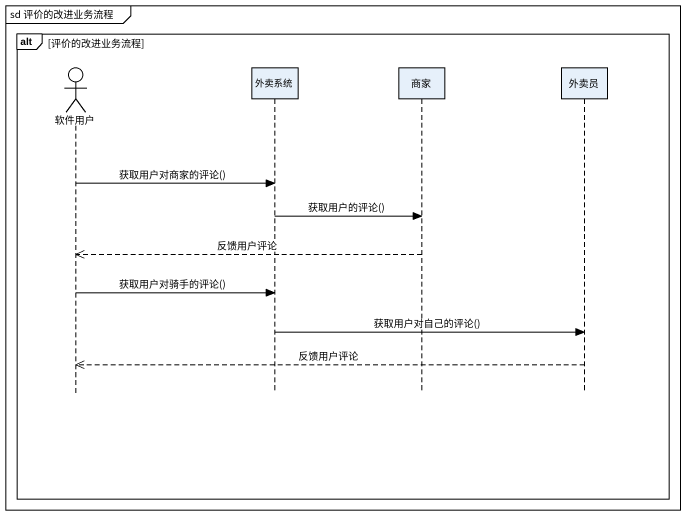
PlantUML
@startuml
mainframe sd 评价的改进业务流程
hide footbox
actor 软件用户
participant 外卖系统
participant 商家
participant 外卖员

alt 评价的改进业务流程
  软件用户 -> 外卖系统 : 获取用户对商家的评论()
  外卖系统 -> 商家 : 获取用户的评论()
  商家 -->> 软件用户 : 反馈用户评论
  软件用户 -> 外卖系统 : 获取用户对骑手的评论()
  外卖系统 -> 外卖员 : 获取用户对自己的评论()
  外卖员 -->> 软件用户 : 反馈用户评论
end
@enduml
